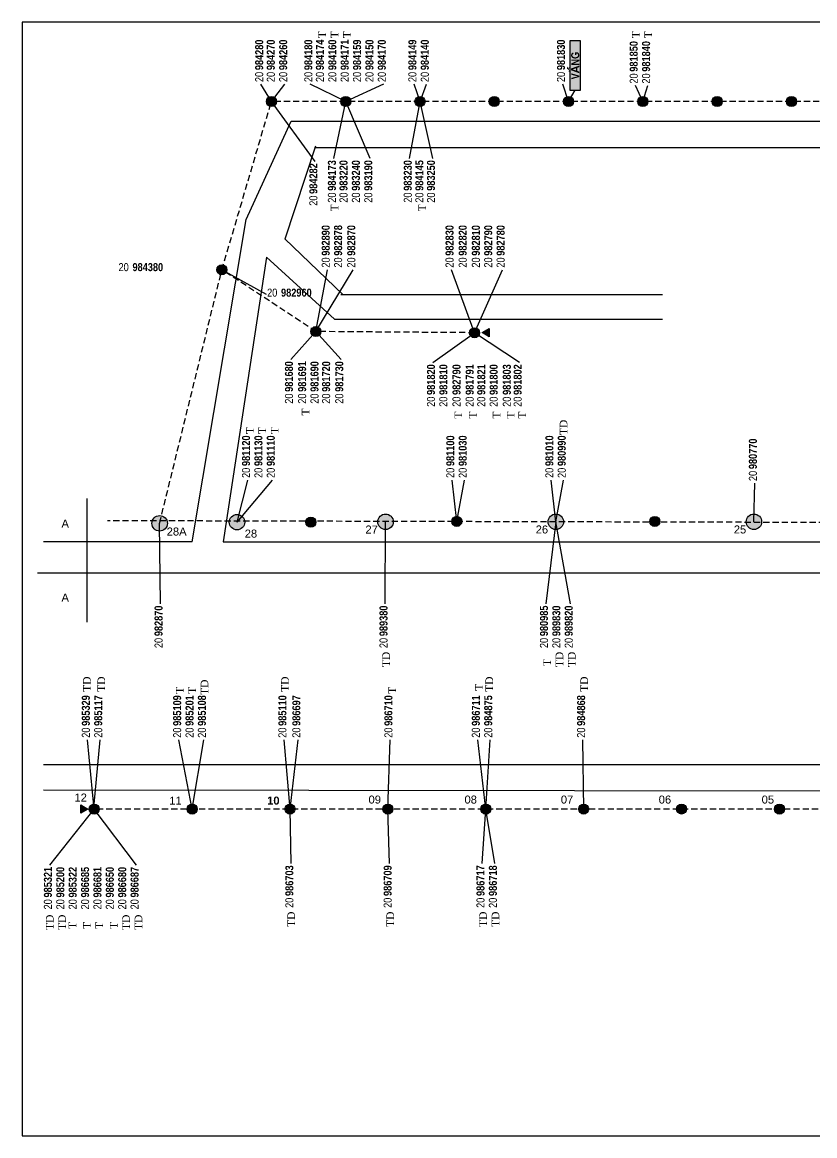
# Model space of a CAD drawing. Header units: metres. Extents: x 429925 to 893472, y 1245258 to 2552490.
# Drawn here: x 433921 to 434327, y 1266129 to 1266700 of the extents above; entities that cross this region are included whole.
import ezdxf

# ---------------------------------------------------------------- set-up
doc = ezdxf.new("R2010")
doc.units = ezdxf.units.M
doc.linetypes.add('HIDDEN2', pattern=[4.7625, 3.175, -1.5875])
for name, color, linetype in [('CONNECTOR', 7, 'Continuous'), ('DATA_GRAPHIC', 7, 'Continuous'), ('FLOWCHART', 7, 'Continuous')]:
    doc.layers.add(name, color=color, linetype=linetype)
doc.styles.get("Standard").update_dxf_attribs({"font": 'arial.ttf'})

msp = doc.modelspace()

# ---------------------------------------------------------------- hatches: boundary and pattern name
for color, points in [(157, [(434046.19, 1266659.54, -1), (434051.35, 1266659.54, -1)]), (157, [(434084.29, 1266659.54, -1), (434089.45, 1266659.54, -1)]), (157, [(434122.39, 1266659.54, -1), (434127.55, 1266659.54, -1)]), (157, [(434160.49, 1266659.54, -1), (434165.65, 1266659.54, -1)]), (157, [(434198.59, 1266659.54, -1), (434203.75, 1266659.54, -1)]), (157, [(434236.69, 1266659.54, -1), (434241.85, 1266659.54, -1)]), (157, [(434274.79, 1266659.54, -1), (434279.95, 1266659.54, -1)]), (157, [(434312.89, 1266659.54, -1), (434318.05, 1266659.54, -1)]), (157, [(434020.79, 1266573.22, -1), (434025.95, 1266573.22, -1)]), (157, [(434069.01, 1266541.47, -1), (434074.17, 1266541.47, -1)]), (157, [(434150.37, 1266540.87, -1), (434155.53, 1266540.87, -1)]), (78, [(434156.91, 1266541.07), (434160.49, 1266543.02), (434160.49, 1266538.73)]), (157, [(433987.45, 1266443.04, -1), (433995.39, 1266443.04, -1)]), (157, [(434027.14, 1266443.64, -1), (434035.08, 1266443.64, -1)]), (157, [(434066.43, 1266443.64, -1), (434071.59, 1266443.64, -1)]), (157, [(434103.34, 1266443.84, -1), (434111.28, 1266443.84, -1)]), (157, [(434141.24, 1266444.04, -1), (434146.4, 1266444.04, -1)]), (157, [(434190.65, 1266443.84, -1), (434198.59, 1266443.84, -1)]), (157, [(434242.84, 1266444.04, -1), (434248, 1266444.04, -1)]), (157, [(434292.25, 1266443.84, -1), (434300.19, 1266443.84, -1)]), (78, [(433954.53, 1266296.25), (433950.94, 1266294.3), (433950.94, 1266298.58)]), (157, [(433955.31, 1266296.4, -1), (433960.47, 1266296.4, -1)]), (157, [(434005.51, 1266296.4, -1), (434010.67, 1266296.4, -1)]), (157, [(434055.72, 1266296.4, -1), (434060.88, 1266296.4, -1)]), (157, [(434105.92, 1266296.4, -1), (434111.08, 1266296.4, -1)]), (157, [(434156.13, 1266296.4, -1), (434161.29, 1266296.4, -1)]), (157, [(434206.33, 1266296.4, -1), (434211.49, 1266296.4, -1)]), (157, [(434256.54, 1266296.4, -1), (434261.69, 1266296.4, -1)]), (157, [(434306.74, 1266296.4, -1), (434311.9, 1266296.4, -1)])]:
    msp.add_hatch(color=color).paths.add_polyline_path(points)
at = {"layer": 'FLOWCHART'}
msp.add_hatch(color=253, dxfattribs=at).paths.add_polyline_path([(434207.32, 1266665.29), (434207.32, 1266690.69), (434201.77, 1266690.69), (434201.77, 1266665.29)])

# ---------------------------------------------------------------- linework, layer by layer
at = {"color": 9, "linetype": 'Continuous'}
for p, q in [((434035.77, 1266599.06), (434058.89, 1266649.42)), ((434058.89, 1266649.42), (434668.49, 1266649.42)), ((434055.76, 1266589.05), (434071.59, 1266636.72)), ((434070.89, 1266635.97), (434668.49, 1266635.97)), ((434008.09, 1266433.52), (434035.77, 1266599.06)), ((434085.35, 1266560.52), (434055.72, 1266589.09)), ((434046.19, 1266579.57), (434023.97, 1266433.52)), ((434046.19, 1266579.57), (434081.12, 1266547.82)), ((434084.29, 1266560.52), (434249.39, 1266560.52)), ((434081.12, 1266547.82), (434249.39, 1266547.82)), ((433954.12, 1266455.74), (433954.12, 1266392.24)), ((434008.09, 1266433.52), (433931.89, 1266433.52)), ((434023.97, 1266433.52), (434590.17, 1266433.52)), ((433928.72, 1266417.64), (434589.12, 1266417.64)), ((433931.89, 1266319.22), (434697.07, 1266319.22)), ((433931.89, 1266306.18), (434547.84, 1266305.61))]:
    msp.add_line(p, q, dxfattribs=at)
for points in [[(433920.99, 1266128.72), (434733.79, 1266128.72), (434733.79, 1266700.22), (433920.99, 1266700.22)], [(434156.91, 1266541.07), (434160.49, 1266543.02), (434160.49, 1266538.73)], [(433954.53, 1266296.25), (433950.94, 1266294.3), (433950.94, 1266298.58)]]:
    msp.add_lwpolyline(points, close=True, dxfattribs=at)
for points in [[(434046.19, 1266659.54, -1), (434051.35, 1266659.54, -1)], [(434084.29, 1266659.54, -1), (434089.45, 1266659.54, -1)], [(434122.39, 1266659.54, -1), (434127.55, 1266659.54, -1)], [(434160.49, 1266659.54, -1), (434165.65, 1266659.54, -1)], [(434198.59, 1266659.54, -1), (434203.75, 1266659.54, -1)], [(434236.69, 1266659.54, -1), (434241.85, 1266659.54, -1)], [(434274.79, 1266659.54, -1), (434279.95, 1266659.54, -1)], [(434312.89, 1266659.54, -1), (434318.05, 1266659.54, -1)], [(434020.79, 1266573.22, -1), (434025.95, 1266573.22, -1)], [(434069.01, 1266541.47, -1), (434074.17, 1266541.47, -1)], [(434150.37, 1266540.87, -1), (434155.53, 1266540.87, -1)], [(433987.45, 1266443.04, -1), (433995.39, 1266443.04, -1)], [(434027.14, 1266443.64, -1), (434035.08, 1266443.64, -1)], [(434066.43, 1266443.64, -1), (434071.59, 1266443.64, -1)], [(434103.34, 1266443.84, -1), (434111.28, 1266443.84, -1)], [(434141.24, 1266444.04, -1), (434146.4, 1266444.04, -1)], [(434190.65, 1266443.84, -1), (434198.59, 1266443.84, -1)], [(434242.84, 1266444.04, -1), (434248, 1266444.04, -1)], [(434292.25, 1266443.84, -1), (434300.19, 1266443.84, -1)], [(433955.31, 1266296.4, -1), (433960.47, 1266296.4, -1)], [(434005.51, 1266296.4, -1), (434010.67, 1266296.4, -1)], [(434055.72, 1266296.4, -1), (434060.88, 1266296.4, -1)], [(434105.92, 1266296.4, -1), (434111.08, 1266296.4, -1)], [(434156.13, 1266296.4, -1), (434161.29, 1266296.4, -1)], [(434206.33, 1266296.4, -1), (434211.49, 1266296.4, -1)], [(434256.54, 1266296.4, -1), (434261.69, 1266296.4, -1)], [(434306.74, 1266296.4, -1), (434311.9, 1266296.4, -1)]]:
    msp.add_lwpolyline(points, format="xyb", close=True, dxfattribs=at)
at = {"layer": 'CONNECTOR', "linetype": 'Continuous'}
for p, q in [((434048.77, 1266659.54), (434043.41, 1266668.47)), ((434048.77, 1266659.54), (434055.72, 1266668.47)), ((434086.87, 1266659.54), (434068.61, 1266668.47)), ((434106.32, 1266668.47), (434086.87, 1266659.54)), ((434124.97, 1266659.54), (434121.99, 1266668.47)), ((434124.97, 1266659.54), (434128.34, 1266668.47)), ((434201.17, 1266659.54), (434198.19, 1266668.47)), ((434239.27, 1266659.54), (434235.5, 1266667.68)), ((434239.27, 1266659.54), (434241.85, 1266667.68)), ((434201.17, 1266659.54), (434204.54, 1266665.29)), ((434071.19, 1266628.78), (434048.77, 1266659.54)), ((434080.72, 1266630.37), (434086.87, 1266659.54)), ((434099.37, 1266630.37), (434086.87, 1266659.54)), ((434119.61, 1266630.37), (434124.97, 1266659.54)), ((434131.52, 1266630.37), (434124.97, 1266659.54)), ((434046.19, 1266560.52), (434023.37, 1266573.22)), ((434071.59, 1266541.47), (434077.54, 1266573.22)), ((434071.59, 1266541.47), (434090.64, 1266573.22)), ((434152.95, 1266540.87), (434141.04, 1266573.22)), ((434152.95, 1266540.87), (434167.24, 1266573.22)), ((434058.69, 1266527.18), (434071.59, 1266541.47)), ((434084.49, 1266527.18), (434071.59, 1266541.47)), ((434131.52, 1266525.59), (434152.95, 1266540.87)), ((434175.97, 1266525.59), (434152.95, 1266540.87)), ((434031.11, 1266443.64), (434036.67, 1266465.27)), ((434031.11, 1266443.64), (434049.37, 1266465.27)), ((434143.82, 1266444.04), (434141.44, 1266465.27)), ((434143.82, 1266444.04), (434147.79, 1266465.27)), ((434194.62, 1266443.84), (434192.24, 1266465.27)), ((434194.62, 1266443.84), (434198.59, 1266465.27)), ((434296.22, 1266443.84), (434296.62, 1266463.68)), ((433991.82, 1266401.77), (433991.42, 1266443.04)), ((434107.18, 1266401.77), (434107.31, 1266443.84)), ((434194.62, 1266443.84), (434189.46, 1266401.77)), ((434202.16, 1266401.77), (434194.62, 1266443.84)), ((433957.89, 1266296.4), (433954.51, 1266331.92)), ((433957.89, 1266298.98), (433960.86, 1266331.92)), ((434008.09, 1266296.4), (434001.34, 1266331.92)), ((434008.09, 1266296.4), (434014.04, 1266331.92)), ((434058.3, 1266296.4), (434055.32, 1266331.92)), ((434058.3, 1266296.4), (434062.46, 1266331.92)), ((434108.5, 1266296.4), (434109.69, 1266331.92)), ((434158.71, 1266296.4), (434154.54, 1266331.92)), ((434158.71, 1266296.4), (434160.89, 1266331.92)), ((434208.91, 1266296.4), (434208.51, 1266331.92)), ((433935.07, 1266267.63), (433957.89, 1266296.4)), ((433979.52, 1266267.63), (433957.89, 1266296.4)), ((434058.89, 1266268.42), (434058.3, 1266296.4)), ((434109.29, 1266268.42), (434108.5, 1266296.4)), ((434156.92, 1266268.42), (434158.71, 1266296.4)), ((434163.27, 1266268.42), (434158.71, 1266296.4))]:
    msp.add_line(p, q, dxfattribs=at)
at = {"layer": 'CONNECTOR', "linetype": 'HIDDEN2'}
for p, q in [((434023.37, 1266573.22), (434048.77, 1266659.54)), ((434582.17, 1266659.54), (434048.77, 1266659.54)), ((433991.42, 1266443.04), (434023.37, 1266573.22)), ((434071.59, 1266541.47), (434023.37, 1266573.22)), ((434152.95, 1266540.87), (434071.59, 1266541.47)), ((434499.42, 1266443.04), (433964.75, 1266444.36)), ((434510.14, 1266296.4), (433957.89, 1266296.4))]:
    msp.add_line(p, q, dxfattribs=at)
at = {"layer": 'FLOWCHART', "linetype": 'Continuous'}
msp.add_lwpolyline([(434207.32, 1266665.29), (434207.32, 1266690.69), (434201.77, 1266690.69), (434201.77, 1266665.29)], close=True, dxfattribs=at)

# ---------------------------------------------------------------- texts
at = {"char_height": 3.9136, "width": 22.225, "attachment_point": 5, "rotation": 90}
for s, insert in [('\\C7;\\fTimes New Roman|b0|i0|;\\H3.9136135429144;T', (434074.77, 1266693.87)), ('\\C7;\\fTimes New Roman|b0|i0|;\\H3.9136135429144;T', (434081.12, 1266693.87)), ('\\C7;\\fTimes New Roman|b0|i0|;\\H3.9136135429144;T', (434087.47, 1266693.87)), ('\\C7;\\fTimes New Roman|b0|i0|;\\H3.9136135429144;T', (434235.63, 1266693.87)), ('\\C7;\\fTimes New Roman|b0|i0|;\\H3.9136135429144;T', (434241.98, 1266693.87)), ('\\C7;\\fTimes New Roman|b0|i0|;\\H3.9136135429144;T', (434081.12, 1266604.97)), ('\\C7;\\fTimes New Roman|b0|i0|;\\H3.9136135429144;T', (434126.1, 1266604.97)), ('\\C7;\\fTimes New Roman|b0|i0|;\\H3.9136135429144;T', (434066.3, 1266500.19)), ('\\C7;\\fTimes New Roman|b0|i0|;\\H3.9136135429144;T', (434144.62, 1266498.61)), ('\\C7;\\fTimes New Roman|b0|i0|;\\H3.9136135429144;T', (434152.02, 1266498.61)), ('\\C7;\\fTimes New Roman|b0|i0|;\\H3.9136135429144;T', (434164.2, 1266498.61)), ('\\C7;\\fTimes New Roman|b0|i0|;\\H3.9136135429144;T', (434171.47, 1266498.61)), ('\\C7;\\fTimes New Roman|b0|i0|;\\H3.9136135429144;T', (434177.42, 1266498.61)), ('\\C7;\\fTimes New Roman|b0|i0|;\\H3.9136135429144;TD', (434198.59, 1266492.26)), ('\\C7;\\fTimes New Roman|b0|i0|;\\H3.9136135429144;T', (434037.72, 1266490.67)), ('\\C7;\\fTimes New Roman|b0|i0|;\\H3.9136135429144;T', (434044.07, 1266490.67)), ('\\C7;\\fTimes New Roman|b0|i0|;\\H3.9136135429144;T', (434050.42, 1266490.67)), ('\\C7;\\fTimes New Roman|b0|i0|;\\H3.9136135429144;TD', (434107.57, 1266373.19)), ('\\C7;\\fTimes New Roman|b0|i0|;\\H3.9136135429144;TD', (434196.47, 1266373.19)), ('\\C7;\\fTimes New Roman|b0|i0|;\\H3.9136135429144;TD', (434202.82, 1266373.19)), ('\\C7;\\fTimes New Roman|b0|i0|;\\H3.9136135429144;T', (434190.12, 1266371.61)), ('\\C7;\\fTimes New Roman|b0|i0|;\\H3.9136135429144;TD', (433954.12, 1266360.49)), ('\\C7;\\fTimes New Roman|b0|i0|;\\H3.9136135429144;TD', (433961.52, 1266360.49)), ('\\C7;\\fTimes New Roman|b0|i0|;\\H3.9136135429144;TD', (434055.72, 1266360.49)), ('\\C7;\\fTimes New Roman|b0|i0|;\\H3.9136135429144;TD', (434160.49, 1266360.49)), ('\\C7;\\fTimes New Roman|b0|i0|;\\H3.9136135429144;TD', (434209.17, 1266360.49)), ('\\C7;\\fTimes New Roman|b0|i0|;\\H3.9136135429144;T', (434001.74, 1266357.32)), ('\\C7;\\fTimes New Roman|b0|i0|;\\H3.9136135429144;T', (434008.09, 1266357.32)), ('\\C7;\\fTimes New Roman|b0|i0|;\\H3.9136135429144;TD', (434014.44, 1266358.91)), ('\\C7;\\fTimes New Roman|b0|i0|;\\H3.9136135429144;T', (434110.75, 1266357.32)), ('\\C7;\\fTimes New Roman|b0|i0|;\\H3.9136135429144;T', (434155.2, 1266358.91)), ('\\C7;\\fTimes New Roman|b0|i0|;\\H3.9136135429144;TD', (433935.07, 1266238.26)), ('\\C7;\\fTimes New Roman|b0|i0|;\\H3.9136135429144;TD', (433941.42, 1266238.26)), ('\\C7;\\fTimes New Roman|b0|i0|;\\H3.9136135429144;T', (433946.71, 1266236.67)), ('\\C7;\\fTimes New Roman|b0|i0|;\\H3.9136135429144;T', (433954.12, 1266236.67)), ('\\C7;\\fTimes New Roman|b0|i0|;\\H3.9136135429144;T', (433960.47, 1266236.67)), ('\\C7;\\fTimes New Roman|b0|i0|;\\H3.9136135429144;T', (433967.87, 1266236.67)), ('\\C7;\\fTimes New Roman|b0|i0|;\\H3.9136135429144;TD', (433974.22, 1266238.26)), ('\\C7;\\fTimes New Roman|b0|i0|;\\H3.9136135429144;TD', (433980.57, 1266238.26)), ('\\C7;\\fTimes New Roman|b0|i0|;\\H3.9136135429144;TD', (434058.89, 1266239.84)), ('\\C7;\\fTimes New Roman|b0|i0|;\\H3.9136135429144;TD', (434109.69, 1266239.84)), ('\\C7;\\fTimes New Roman|b0|i0|;\\H3.9136135429144;TD', (434157.32, 1266239.84)), ('\\C7;\\fTimes New Roman|b0|i0|;\\H3.9136135429144;TD', (434163.67, 1266239.84))]:
    msp.add_mtext(s, dxfattribs=dict(at, insert=insert))
at = {"char_height": 4.1093, "width": 22.225, "attachment_point": 5}
for s, insert in [('\\C7;\\fArial Unicode MS|b0|i0|;\\H4.1092942200601;A', (433943, 1266442.91)), ('\\C7;\\fArial Unicode MS|b0|i0|;\\H4.1092942200601;28A', (434000.15, 1266438.81)), ('\\C7;\\fArial Unicode MS|b0|i0|;\\H4.1092942200601;28', (434038.25, 1266437.75)), ('\\C7;\\fArial Unicode MS|b0|i0|;\\H4.1092942200601;27', (434100.17, 1266439.87)), ('\\C7;\\fArial Unicode MS|b0|i0|;\\H4.1092942200601;26', (434187.48, 1266439.87)), ('\\C7;\\fArial Unicode MS|b0|i0|;\\H4.1092942200601;25', (434289.08, 1266439.87)), ('\\C7;\\fArial Unicode MS|b0|i0|;\\H4.1092942200601;A', (433943, 1266404.94)), ('\\C7;\\fArial Unicode MS|b0|i0|;\\H4.1092942200601;12', (433950.94, 1266302.29)), ('\\C7;\\fArial Unicode MS|b0|i0|;\\H4.1092942200601;11', (433999.56, 1266300.7)), ('\\C7;\\fArial Unicode MS|b1|i0|;\\H4.1092942200601;10', (434049.76, 1266300.7)), ('\\C7;\\fArial Unicode MS|b0|i0|;\\H4.1092942200601;09', (434101.75, 1266301.23)), ('\\C7;\\fArial Unicode MS|b0|i0|;\\H4.1092942200601;08', (434150.97, 1266301.23)), ('\\C7;\\fArial Unicode MS|b0|i0|;\\H4.1092942200601;07', (434200.38, 1266301.23)), ('\\C7;\\fArial Unicode MS|b0|i0|;\\H4.1092942200601;06', (434250.58, 1266301.23)), ('\\C7;\\fArial Unicode MS|b0|i0|;\\H4.1092942200601;05', (434303.37, 1266301.23))]:
    msp.add_mtext(s, dxfattribs=dict(at, insert=insert))
at = {"layer": 'DATA_GRAPHIC', "char_height": 4.1093, "rotation": 90}
for s, insert, width, attachment_point in [('\\C7;\\fArial Narrow|b1|i0|;\\H4.1092942200601;984280', (434040.43, 1266691.35), 17.6133, 3), ('\\C7;\\fArial Narrow|b1|i0|;\\H4.1092942200601;984270', (434046.38, 1266691.35), 17.6133, 3), ('\\C7;\\fArial Narrow|b1|i0|;\\H4.1092942200601;984260', (434052.73, 1266691.35), 17.6133, 3), ('\\C7;\\fArial Narrow|b1|i0|;\\H4.1092942200601;984180', (434065.63, 1266691.35), 17.6133, 3), ('\\C7;\\fArial Narrow|b1|i0|;\\H4.1092942200601;984174', (434071.58, 1266691.35), 17.6133, 3), ('\\C7;\\fArial Narrow|b1|i0|;\\H4.1092942200601;984160', (434077.93, 1266691.35), 17.6133, 3), ('\\C7;\\fArial Narrow|b1|i0|;\\H4.1092942200601;984171', (434084.28, 1266691.35), 17.6133, 3), ('\\C7;\\fArial Narrow|b1|i0|;\\H4.1092942200601;984159', (434090.63, 1266691.35), 17.6133, 3), ('\\C7;\\fArial Narrow|b1|i0|;\\H4.1092942200601;984150', (434096.98, 1266691.35), 17.6133, 3), ('\\C7;\\fArial Narrow|b1|i0|;\\H4.1092942200601;984170', (434103.33, 1266691.35), 17.6133, 3), ('\\C7;\\fArial Narrow|b1|i0|;\\H4.1092942200601;984149', (434119.01, 1266691.35), 17.6133, 3), ('\\C7;\\fArial Narrow|b1|i0|;\\H4.1092942200601;984140', (434125.36, 1266691.35), 17.6133, 3), ('\\C7;\\fArial Narrow|b1|i0|;\\H4.1092942200601;981830', (434195.21, 1266691.35), 17.6133, 3), ('\\C7;\\fArial Narrow|b1|i0|;\\H4.1092942200601;981850', (434232.51, 1266690.56), 17.6133, 3), ('\\C7;\\fArial Narrow|b1|i0|;\\H4.1092942200601;981840', (434238.86, 1266690.56), 17.6133, 3), ('\\C7;\\fArial Narrow|b0|i0|;\\H4.1092942200601;20', (434040.43, 1266672.15), 6.9081, 2), ('\\C7;\\fArial Narrow|b0|i0|;\\H4.1092942200601;20', (434046.38, 1266672.15), 6.9081, 2), ('\\C7;\\fArial Narrow|b0|i0|;\\H4.1092942200601;20', (434052.73, 1266672.15), 6.9081, 2), ('\\C7;\\fArial Narrow|b0|i0|;\\H4.1092942200601;20', (434065.63, 1266672.15), 6.9081, 2), ('\\C7;\\fArial Narrow|b0|i0|;\\H4.1092942200601;20', (434071.58, 1266672.15), 6.9081, 2), ('\\C7;\\fArial Narrow|b0|i0|;\\H4.1092942200601;20', (434077.93, 1266672.15), 6.9081, 2), ('\\C7;\\fArial Narrow|b0|i0|;\\H4.1092942200601;20', (434084.28, 1266672.15), 6.9081, 2), ('\\C7;\\fArial Narrow|b0|i0|;\\H4.1092942200601;20', (434090.63, 1266672.15), 6.9081, 2), ('\\C7;\\fArial Narrow|b0|i0|;\\H4.1092942200601;20', (434096.98, 1266672.15), 6.9081, 2), ('\\C7;\\fArial Narrow|b0|i0|;\\H4.1092942200601;20', (434103.33, 1266672.15), 6.9081, 2), ('\\C7;\\fArial Narrow|b0|i0|;\\H4.1092942200601;20', (434119.01, 1266672.15), 6.9081, 2), ('\\C7;\\fArial Narrow|b0|i0|;\\H4.1092942200601;20', (434125.36, 1266672.15), 6.9081, 2), ('\\C7;\\fArial Narrow|b0|i0|;\\H4.1092942200601;20', (434195.21, 1266672.15), 6.9081, 2), ('\\C7;\\fArial Narrow|b0|i0|;\\H4.1092942200601;20', (434232.51, 1266671.35), 6.9081, 2), ('\\C7;\\fArial Narrow|b0|i0|;\\H4.1092942200601;20', (434238.86, 1266671.35), 6.9081, 2), ('\\C7;\\fArial Narrow|b1|i0|;\\H4.1092942200601;984282', (434068.21, 1266627.85), 17.6133, 3), ('\\C7;\\fArial Narrow|b1|i0|;\\H4.1092942200601;984173', (434077.73, 1266629.44), 17.6133, 3), ('\\C7;\\fArial Narrow|b1|i0|;\\H4.1092942200601;983220', (434083.68, 1266629.44), 17.6133, 3), ('\\C7;\\fArial Narrow|b1|i0|;\\H4.1092942200601;983240', (434090.03, 1266629.44), 17.6133, 3), ('\\C7;\\fArial Narrow|b1|i0|;\\H4.1092942200601;983190', (434096.38, 1266629.44), 17.6133, 3), ('\\C7;\\fArial Narrow|b1|i0|;\\H4.1092942200601;983230', (434116.63, 1266629.44), 17.6133, 3), ('\\C7;\\fArial Narrow|b1|i0|;\\H4.1092942200601;984145', (434122.58, 1266629.44), 17.6133, 3), ('\\C7;\\fArial Narrow|b1|i0|;\\H4.1092942200601;983250', (434128.53, 1266629.44), 17.6133, 3), ('\\C7;\\fArial Narrow|b0|i0|;\\H4.1092942200601;20', (434068.21, 1266608.65), 6.9081, 2), ('\\C7;\\fArial Narrow|b0|i0|;\\H4.1092942200601;20', (434077.73, 1266610.23), 6.9081, 2), ('\\C7;\\fArial Narrow|b0|i0|;\\H4.1092942200601;20', (434083.68, 1266610.23), 6.9081, 2), ('\\C7;\\fArial Narrow|b0|i0|;\\H4.1092942200601;20', (434090.03, 1266610.23), 6.9081, 2), ('\\C7;\\fArial Narrow|b0|i0|;\\H4.1092942200601;20', (434096.38, 1266610.23), 6.9081, 2), ('\\C7;\\fArial Narrow|b0|i0|;\\H4.1092942200601;20', (434116.63, 1266610.23), 6.9081, 2), ('\\C7;\\fArial Narrow|b0|i0|;\\H4.1092942200601;20', (434122.58, 1266610.23), 6.9081, 2), ('\\C7;\\fArial Narrow|b0|i0|;\\H4.1092942200601;20', (434128.53, 1266610.23), 6.9081, 2), ('\\C7;\\fArial Narrow|b1|i0|;\\H4.1092942200601;982890', (434074.56, 1266596.1), 17.6133, 3), ('\\C7;\\fArial Narrow|b1|i0|;\\H4.1092942200601;982878', (434080.91, 1266596.1), 17.6133, 3), ('\\C7;\\fArial Narrow|b1|i0|;\\H4.1092942200601;982870', (434087.65, 1266596.1), 17.6133, 3), ('\\C7;\\fArial Narrow|b1|i0|;\\H4.1092942200601;982830', (434138.06, 1266596.1), 17.6133, 3), ('\\C7;\\fArial Narrow|b1|i0|;\\H4.1092942200601;982820', (434144.8, 1266596.1), 17.6133, 3), ('\\C7;\\fArial Narrow|b1|i0|;\\H4.1092942200601;982810', (434151.55, 1266596.1), 17.6133, 3), ('\\C7;\\fArial Narrow|b1|i0|;\\H4.1092942200601;982790', (434157.9, 1266596.1), 17.6133, 3), ('\\C7;\\fArial Narrow|b1|i0|;\\H4.1092942200601;982780', (434164.25, 1266596.1), 17.6133, 3), ('\\C7;\\fArial Narrow|b0|i0|;\\H4.1092942200601;20', (434074.56, 1266576.9), 6.9081, 2), ('\\C7;\\fArial Narrow|b0|i0|;\\H4.1092942200601;20', (434080.91, 1266576.9), 6.9081, 2), ('\\C7;\\fArial Narrow|b0|i0|;\\H4.1092942200601;20', (434087.65, 1266576.9), 6.9081, 2), ('\\C7;\\fArial Narrow|b0|i0|;\\H4.1092942200601;20', (434138.06, 1266576.9), 6.9081, 2), ('\\C7;\\fArial Narrow|b0|i0|;\\H4.1092942200601;20', (434144.8, 1266576.9), 6.9081, 2), ('\\C7;\\fArial Narrow|b0|i0|;\\H4.1092942200601;20', (434151.55, 1266576.9), 6.9081, 2), ('\\C7;\\fArial Narrow|b0|i0|;\\H4.1092942200601;20', (434157.9, 1266576.9), 6.9081, 2), ('\\C7;\\fArial Narrow|b0|i0|;\\H4.1092942200601;20', (434164.25, 1266576.9), 6.9081, 2), ('\\C7;\\fArial Narrow|b1|i0|;\\H4.1092942200601;981680', (434055.7, 1266526.25), 17.6133, 3), ('\\C7;\\fArial Narrow|b1|i0|;\\H4.1092942200601;981691', (434062.45, 1266526.25), 17.6133, 3), ('\\C7;\\fArial Narrow|b1|i0|;\\H4.1092942200601;981690', (434068.8, 1266526.25), 17.6133, 3), ('\\C7;\\fArial Narrow|b1|i0|;\\H4.1092942200601;981720', (434074.75, 1266526.25), 17.6133, 3), ('\\C7;\\fArial Narrow|b1|i0|;\\H4.1092942200601;981730', (434081.5, 1266526.25), 17.6133, 3), ('\\C7;\\fArial Narrow|b1|i0|;\\H4.1092942200601;981820', (434128.53, 1266524.67), 17.6133, 3), ('\\C7;\\fArial Narrow|b1|i0|;\\H4.1092942200601;981810', (434134.88, 1266524.67), 17.6133, 3), ('\\C7;\\fArial Narrow|b1|i0|;\\H4.1092942200601;982790', (434141.63, 1266524.67), 17.6133, 3), ('\\C7;\\fArial Narrow|b1|i0|;\\H4.1092942200601;981791', (434148.38, 1266524.67), 17.6133, 3), ('\\C7;\\fArial Narrow|b1|i0|;\\H4.1092942200601;981821', (434154.33, 1266524.67), 17.6133, 3), ('\\C7;\\fArial Narrow|b1|i0|;\\H4.1092942200601;981800', (434160.68, 1266524.67), 17.6133, 3), ('\\C7;\\fArial Narrow|b1|i0|;\\H4.1092942200601;981803', (434167.43, 1266524.67), 17.6133, 3), ('\\C7;\\fArial Narrow|b1|i0|;\\H4.1092942200601;981802', (434172.98, 1266524.67), 17.6133, 3), ('\\C7;\\fArial Narrow|b0|i0|;\\H4.1092942200601;20', (434055.7, 1266507.05), 6.9081, 2), ('\\C7;\\fArial Narrow|b0|i0|;\\H4.1092942200601;20', (434062.45, 1266507.05), 6.9081, 2), ('\\C7;\\fArial Narrow|b0|i0|;\\H4.1092942200601;20', (434068.8, 1266507.05), 6.9081, 2), ('\\C7;\\fArial Narrow|b0|i0|;\\H4.1092942200601;20', (434074.75, 1266507.05), 6.9081, 2), ('\\C7;\\fArial Narrow|b0|i0|;\\H4.1092942200601;20', (434081.5, 1266507.05), 6.9081, 2), ('\\C7;\\fArial Narrow|b0|i0|;\\H4.1092942200601;20', (434128.53, 1266505.46), 6.9081, 2), ('\\C7;\\fArial Narrow|b0|i0|;\\H4.1092942200601;20', (434134.88, 1266505.46), 6.9081, 2), ('\\C7;\\fArial Narrow|b0|i0|;\\H4.1092942200601;20', (434141.63, 1266505.46), 6.9081, 2), ('\\C7;\\fArial Narrow|b0|i0|;\\H4.1092942200601;20', (434148.38, 1266505.46), 6.9081, 2), ('\\C7;\\fArial Narrow|b0|i0|;\\H4.1092942200601;20', (434154.33, 1266505.46), 6.9081, 2), ('\\C7;\\fArial Narrow|b0|i0|;\\H4.1092942200601;20', (434160.68, 1266505.46), 6.9081, 2), ('\\C7;\\fArial Narrow|b0|i0|;\\H4.1092942200601;20', (434167.43, 1266505.46), 6.9081, 2), ('\\C7;\\fArial Narrow|b0|i0|;\\H4.1092942200601;20', (434172.98, 1266505.46), 6.9081, 2), ('\\C7;\\fArial Narrow|b1|i0|;\\H4.1092942200601;981120', (434033.68, 1266488.15), 17.6133, 3), ('\\C7;\\fArial Narrow|b1|i0|;\\H4.1092942200601;981130', (434040.03, 1266488.15), 17.6133, 3), ('\\C7;\\fArial Narrow|b1|i0|;\\H4.1092942200601;981110', (434046.38, 1266488.15), 17.6133, 3), ('\\C7;\\fArial Narrow|b1|i0|;\\H4.1092942200601;981100', (434138.45, 1266488.15), 17.6133, 3), ('\\C7;\\fArial Narrow|b1|i0|;\\H4.1092942200601;981030', (434144.8, 1266488.15), 17.6133, 3), ('\\C7;\\fArial Narrow|b1|i0|;\\H4.1092942200601;981010', (434189.25, 1266488.15), 17.6133, 3), ('\\C7;\\fArial Narrow|b1|i0|;\\H4.1092942200601;980990', (434195.6, 1266488.15), 17.6133, 3), ('\\C7;\\fArial Narrow|b1|i0|;\\H4.1092942200601;980770', (434293.63, 1266486.57), 17.6133, 3), ('\\C7;\\fArial Narrow|b0|i0|;\\H4.1092942200601;20', (434033.68, 1266468.95), 6.9081, 2), ('\\C7;\\fArial Narrow|b0|i0|;\\H4.1092942200601;20', (434040.03, 1266468.95), 6.9081, 2), ('\\C7;\\fArial Narrow|b0|i0|;\\H4.1092942200601;20', (434046.38, 1266468.95), 6.9081, 2), ('\\C7;\\fArial Narrow|b0|i0|;\\H4.1092942200601;20', (434138.45, 1266468.95), 6.9081, 2), ('\\C7;\\fArial Narrow|b0|i0|;\\H4.1092942200601;20', (434144.8, 1266468.95), 6.9081, 2), ('\\C7;\\fArial Narrow|b0|i0|;\\H4.1092942200601;20', (434189.25, 1266468.95), 6.9081, 2), ('\\C7;\\fArial Narrow|b0|i0|;\\H4.1092942200601;20', (434195.6, 1266468.95), 6.9081, 2), ('\\C7;\\fArial Narrow|b0|i0|;\\H4.1092942200601;20', (434293.63, 1266467.36), 6.9081, 2), ('\\C7;\\fArial Narrow|b1|i0|;\\H4.1092942200601;982870', (433988.83, 1266400.84), 17.6133, 3), ('\\C7;\\fArial Narrow|b1|i0|;\\H4.1092942200601;989380', (434104.19, 1266400.84), 17.6133, 3), ('\\C7;\\fArial Narrow|b1|i0|;\\H4.1092942200601;980985', (434186.48, 1266400.84), 17.6133, 3), ('\\C7;\\fArial Narrow|b1|i0|;\\H4.1092942200601;989830', (434192.83, 1266400.84), 17.6133, 3), ('\\C7;\\fArial Narrow|b1|i0|;\\H4.1092942200601;989820', (434199.18, 1266400.84), 17.6133, 3), ('\\C7;\\fArial Narrow|b0|i0|;\\H4.1092942200601;20', (433988.83, 1266381.63), 6.9081, 2), ('\\C7;\\fArial Narrow|b0|i0|;\\H4.1092942200601;20', (434104.19, 1266381.63), 6.9081, 2), ('\\C7;\\fArial Narrow|b0|i0|;\\H4.1092942200601;20', (434186.48, 1266381.63), 6.9081, 2), ('\\C7;\\fArial Narrow|b0|i0|;\\H4.1092942200601;20', (434192.83, 1266381.63), 6.9081, 2), ('\\C7;\\fArial Narrow|b0|i0|;\\H4.1092942200601;20', (434199.18, 1266381.63), 6.9081, 2), ('\\C7;\\fArial Narrow|b1|i0|;\\H4.1092942200601;985329', (433951.53, 1266354.8), 17.6133, 3), ('\\C7;\\fArial Narrow|b1|i0|;\\H4.1092942200601;985117', (433957.88, 1266354.8), 17.6133, 3), ('\\C7;\\fArial Narrow|b1|i0|;\\H4.1092942200601;985109', (433998.36, 1266354.8), 17.6133, 3), ('\\C7;\\fArial Narrow|b1|i0|;\\H4.1092942200601;985201', (434004.71, 1266354.8), 17.6133, 3), ('\\C7;\\fArial Narrow|b1|i0|;\\H4.1092942200601;985108', (434011.06, 1266354.8), 17.6133, 3), ('\\C7;\\fArial Narrow|b1|i0|;\\H4.1092942200601;985110', (434052.33, 1266354.8), 17.6133, 3), ('\\C7;\\fArial Narrow|b1|i0|;\\H4.1092942200601;986697', (434059.48, 1266354.8), 17.6133, 3), ('\\C7;\\fArial Narrow|b1|i0|;\\H4.1092942200601;986710', (434106.7, 1266354.8), 17.6133, 3), ('\\C7;\\fArial Narrow|b1|i0|;\\H4.1092942200601;986711', (434151.55, 1266354.8), 17.6133, 3), ('\\C7;\\fArial Narrow|b1|i0|;\\H4.1092942200601;984875', (434157.9, 1266354.8), 17.6133, 3), ('\\C7;\\fArial Narrow|b1|i0|;\\H4.1092942200601;984868', (434205.53, 1266354.8), 17.6133, 3), ('\\C7;\\fArial Narrow|b0|i0|;\\H4.1092942200601;20', (433951.53, 1266335.6), 6.9081, 2), ('\\C7;\\fArial Narrow|b0|i0|;\\H4.1092942200601;20', (433957.88, 1266335.6), 6.9081, 2), ('\\C7;\\fArial Narrow|b0|i0|;\\H4.1092942200601;20', (433998.36, 1266335.6), 6.9081, 2), ('\\C7;\\fArial Narrow|b0|i0|;\\H4.1092942200601;20', (434004.71, 1266335.6), 6.9081, 2), ('\\C7;\\fArial Narrow|b0|i0|;\\H4.1092942200601;20', (434011.06, 1266335.6), 6.9081, 2), ('\\C7;\\fArial Narrow|b0|i0|;\\H4.1092942200601;20', (434052.33, 1266335.6), 6.9081, 2), ('\\C7;\\fArial Narrow|b0|i0|;\\H4.1092942200601;20', (434059.48, 1266335.6), 6.9081, 2), ('\\C7;\\fArial Narrow|b0|i0|;\\H4.1092942200601;20', (434106.7, 1266335.6), 6.9081, 2), ('\\C7;\\fArial Narrow|b0|i0|;\\H4.1092942200601;20', (434151.55, 1266335.6), 6.9081, 2), ('\\C7;\\fArial Narrow|b0|i0|;\\H4.1092942200601;20', (434157.9, 1266335.6), 6.9081, 2), ('\\C7;\\fArial Narrow|b0|i0|;\\H4.1092942200601;20', (434205.53, 1266335.6), 6.9081, 2), ('\\C7;\\fArial Narrow|b1|i0|;\\H4.1092942200601;986703', (434055.9, 1266267.49), 17.6133, 3), ('\\C7;\\fArial Narrow|b1|i0|;\\H4.1092942200601;986709', (434106.31, 1266267.49), 17.6133, 3), ('\\C7;\\fArial Narrow|b1|i0|;\\H4.1092942200601;986717', (434153.93, 1266267.49), 17.6133, 3), ('\\C7;\\fArial Narrow|b1|i0|;\\H4.1092942200601;986718', (434160.28, 1266267.49), 17.6133, 3), ('\\C7;\\fArial Narrow|b1|i0|;\\H4.1092942200601;985321', (433932.08, 1266266.7), 17.6133, 3), ('\\C7;\\fArial Narrow|b1|i0|;\\H4.1092942200601;985200', (433938.43, 1266266.7), 17.6133, 3), ('\\C7;\\fArial Narrow|b1|i0|;\\H4.1092942200601;985322', (433944.78, 1266266.7), 17.6133, 3), ('\\C7;\\fArial Narrow|b1|i0|;\\H4.1092942200601;986685', (433951.13, 1266266.7), 17.6133, 3), ('\\C7;\\fArial Narrow|b1|i0|;\\H4.1092942200601;986681', (433957.48, 1266266.7), 17.6133, 3), ('\\C7;\\fArial Narrow|b1|i0|;\\H4.1092942200601;986650', (433963.83, 1266266.7), 17.6133, 3), ('\\C7;\\fArial Narrow|b1|i0|;\\H4.1092942200601;986680', (433970.18, 1266266.7), 17.6133, 3), ('\\C7;\\fArial Narrow|b1|i0|;\\H4.1092942200601;986687', (433976.53, 1266266.7), 17.6133, 3), ('\\C7;\\fArial Narrow|b0|i0|;\\H4.1092942200601;20', (433932.08, 1266247.49), 6.9081, 2), ('\\C7;\\fArial Narrow|b0|i0|;\\H4.1092942200601;20', (433938.43, 1266247.49), 6.9081, 2), ('\\C7;\\fArial Narrow|b0|i0|;\\H4.1092942200601;20', (433944.78, 1266247.49), 6.9081, 2), ('\\C7;\\fArial Narrow|b0|i0|;\\H4.1092942200601;20', (433951.13, 1266247.49), 6.9081, 2), ('\\C7;\\fArial Narrow|b0|i0|;\\H4.1092942200601;20', (433957.48, 1266247.49), 6.9081, 2), ('\\C7;\\fArial Narrow|b0|i0|;\\H4.1092942200601;20', (433963.83, 1266247.49), 6.9081, 2), ('\\C7;\\fArial Narrow|b0|i0|;\\H4.1092942200601;20', (433970.18, 1266247.49), 6.9081, 2), ('\\C7;\\fArial Narrow|b0|i0|;\\H4.1092942200601;20', (433976.53, 1266247.49), 6.9081, 2), ('\\C7;\\fArial Narrow|b0|i0|;\\H4.1092942200601;20', (434055.9, 1266248.28), 6.9081, 2), ('\\C7;\\fArial Narrow|b0|i0|;\\H4.1092942200601;20', (434106.31, 1266248.28), 6.9081, 2), ('\\C7;\\fArial Narrow|b0|i0|;\\H4.1092942200601;20', (434153.93, 1266248.28), 6.9081, 2), ('\\C7;\\fArial Narrow|b0|i0|;\\H4.1092942200601;20', (434160.28, 1266248.28), 6.9081, 2)]:
    msp.add_mtext(s, dxfattribs=dict(at, insert=insert, width=width, attachment_point=attachment_point))
at = {"layer": 'DATA_GRAPHIC', "char_height": 4.1093}
for s, insert, width, attachment_point in [('\\C7;\\fArial Narrow|b0|i0|;\\H4.1092942200601;20', (433972.97, 1266576.6), 6.6993, 2), ('\\C7;\\fArial Narrow|b1|i0|;\\H4.1092942200601;984380', (433993.22, 1266576.6), 17.4645, 3), ('\\C7;\\fArial Narrow|b0|i0|;\\H4.1092942200601;20', (434049.17, 1266563.51), 6.6993, 2), ('\\C7;\\fArial Narrow|b1|i0|;\\H4.1092942200601;982960', (434069.42, 1266563.51), 17.4645, 3)]:
    msp.add_mtext(s, dxfattribs=dict(at, insert=insert, width=width, attachment_point=attachment_point))
at = {"layer": 'FLOWCHART', "insert": (434204.54, 1266677.99), "char_height": 4.10929, "width": 25.4, "attachment_point": 5, "rotation": 90}
msp.add_mtext('\\C10;\\fArial Narrow|b1|i0|;\\H4.1092942200601;V\\fCalibri|b1|i0|;\\H4.2333171844482;Ắ\\fArial Narrow|b1|i0|;\\H4.1092942200601;NG', dxfattribs=at)

doc.saveas('drawing.dxf')
